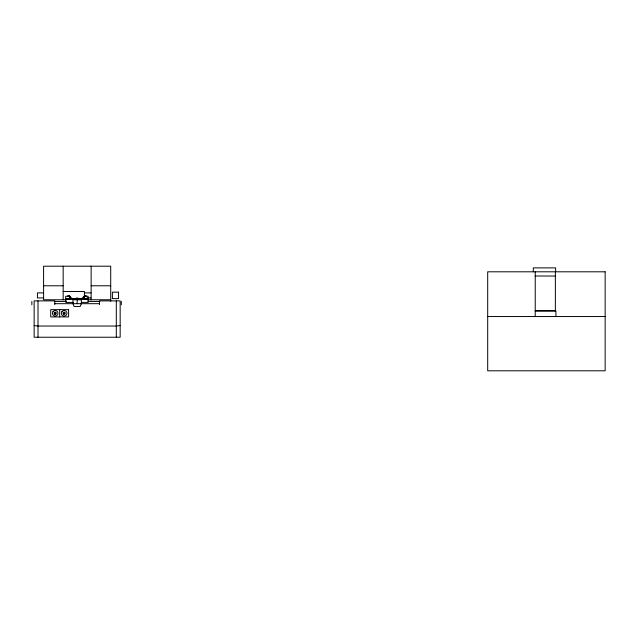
<?xml version="1.0" encoding="UTF-8"?>
<svg xmlns="http://www.w3.org/2000/svg" width="637" height="637" viewBox="0 0 637 637"><rect width="100%" height="100%" fill="white"/><g stroke="black" fill="none" stroke-linecap="round" stroke-linejoin="round"><path stroke-width="0.96" d="M82.109 298.188L84.188 296.261L88.097 296.269L88.201 302.416L81.385 302.416M68.063 295.887L69.473 295.887L67.801 295.894M69.162 296.436L70.03 296.428L69.059 296.476M83.805 297.001L84.299 296.946M67.801 296.452L69.72 296.428L69.035 296.388M86.043 295.871L84.363 295.887M85.979 295.887L84.689 295.887M84.363 296.444L86.043 296.428M120.162 325.547L116.308 326.048L38.005 326.048L34.143 325.547M68.063 296.428L68.995 296.42M84.633 296.428L85.573 296.412M84.339 296.404L83.75 296.42L84.49 296.468M535.231 275.996L555.368 276.044M43.595 285.782L63.174 285.782M91.139 285.782L110.711 285.782M63.174 291.499L84.426 291.499L84.426 295.791M43.595 292.877L37.44 292.877L37.44 297.925L43.595 297.925M84.426 292.877L90.956 292.877M87.221 297.925L90.956 297.925M76.289 298.084L78.025 298.084M88.201 298.697L65.826 298.697L65.826 302.416L73.605 302.416M65.826 299.255L77.013 299.255M78.025 298.665C74.784 298.323 75.676 299.637 78.391 299.255L88.201 299.255M66.296 299.764L43.595 299.764L43.595 266.202L110.711 266.202L110.711 301.253M87.277 299.764L110.711 299.764M54.456 301.444L66.296 301.444M88.01 301.444L99.858 301.444M54.782 303.682L99.531 303.682M535.231 310.792L555.368 310.792M535.231 310.952L555.926 310.952L555.926 316.541M487.695 316.541L605.15 316.541M69.592 296.269L65.683 296.277L65.683 299.072L69.592 299.064L69.592 296.269L71.67 298.196M88.097 299.064L84.188 299.056L84.188 296.261M555.623 271.8L555.623 267.882L533.312 267.882L533.312 271.8M555.368 271.8L555.368 311.206M535.231 271.8L535.231 316.541M121.341 301.444L121.341 304.797M116.308 300.879L116.308 337.236M99.531 304.613L99.531 300.879L120.162 300.879L120.162 337.236L34.143 337.236L34.143 300.879L54.782 300.879L54.782 304.613M91.139 266.202L91.139 299.764M83.893 296.531L83.893 299.326M78.407 298.697L78.407 299.255M77.157 299.764L77.157 303.682M69.887 296.539L69.887 299.334M63.174 266.202L63.174 299.764M59.663 309.646L59.663 316.923M38.005 300.879L38.005 337.236M31.85 301.444L31.85 304.797M54.647 313.141C55.331 315.275 56.303 311.636 54.647 313.141M63.596 313.141C64.281 315.275 65.253 311.636 63.596 313.141M81.353 303.682L80.23 306.477L74.075 306.477L72.96 303.682L72.96 299.764L81.353 299.764L81.353 303.682M53.07 311.453L52.672 312.058A2.795 2.795 0 0 0 57.298 315.116L57.704 314.511A2.795 2.795 0 0 0 53.07 311.453M62.02 311.453L61.622 312.058A2.795 2.795 0 0 0 61.821 314.853L62.299 315.395A2.795 2.795 0 0 0 66.248 315.116L66.646 314.511A2.795 2.795 0 0 0 66.447 311.716L65.969 311.175A2.795 2.795 0 0 0 62.02 311.453M605.15 271.8L487.695 271.8L487.695 370.798L605.15 370.798L605.15 271.8M118.546 292.16L112.391 292.16L112.391 298.634L118.546 298.634L118.546 292.16M68.605 309.646L50.713 309.646L50.713 316.923L68.605 316.923L68.605 309.646M54.456 314.129A1.115 1.115 0 0 0 56.287 313.5A1.115 1.115 0 0 0 54.822 312.226A1.115 1.115 0 0 0 54.456 314.129M63.405 314.129A1.115 1.115 0 0 0 65.229 313.5A1.115 1.115 0 0 0 63.772 312.226A1.115 1.115 0 0 0 63.405 314.129"/></g></svg>
